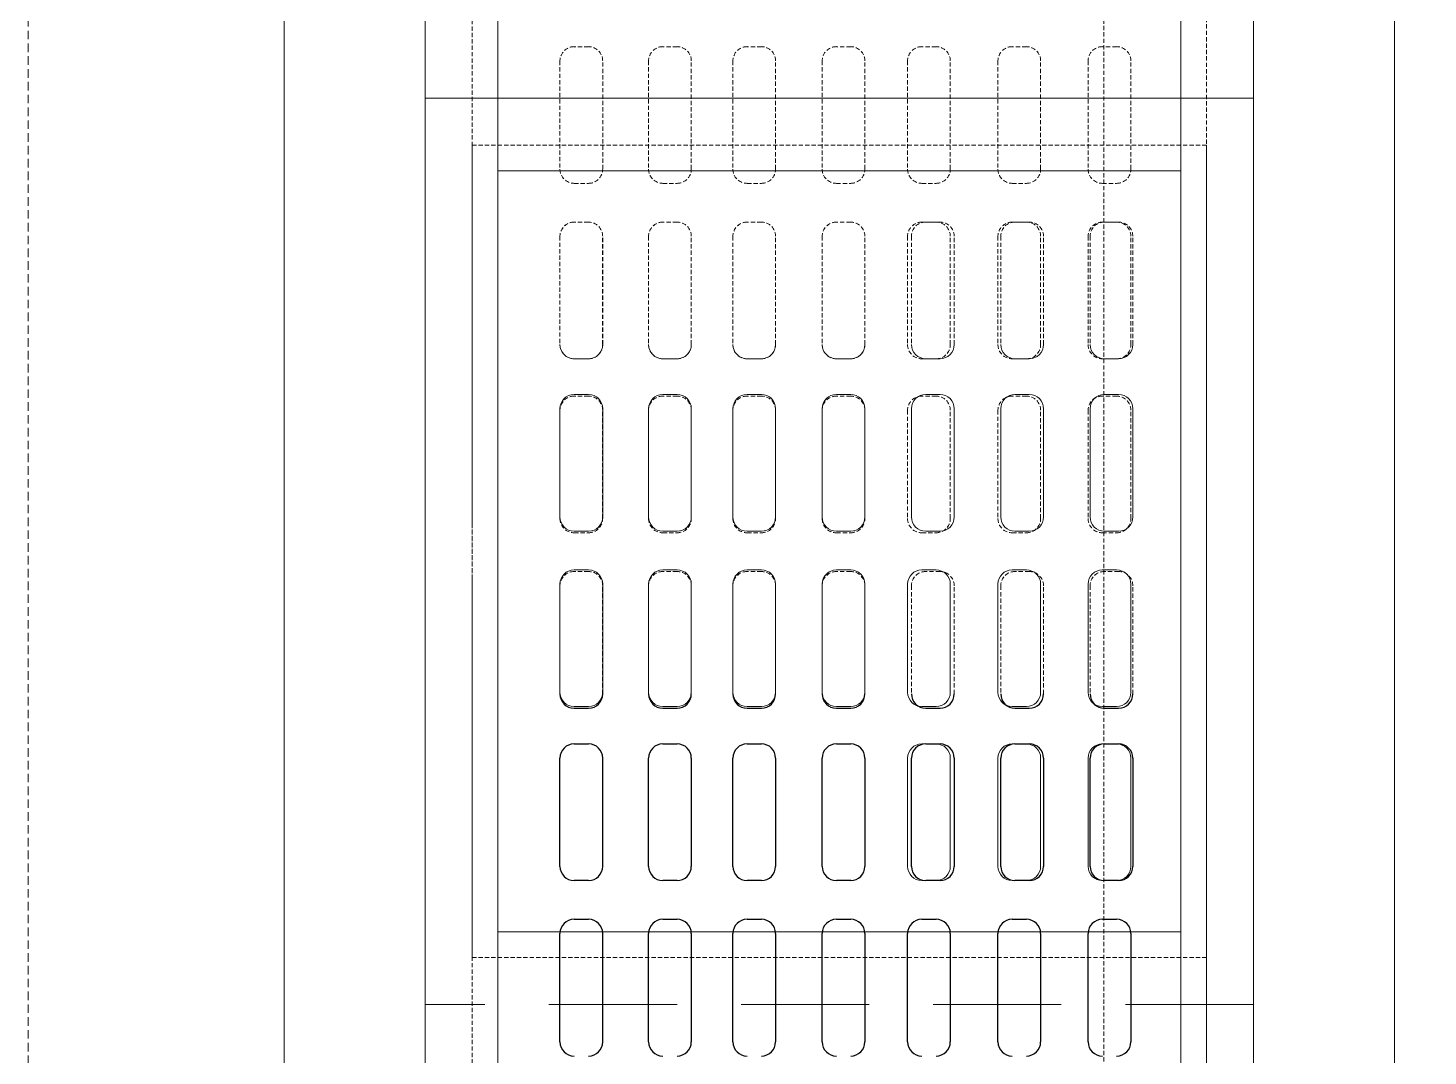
# Model space of a CAD drawing. Header units: inches. Extents: x 66261 to 131389, y 89316 to 134980.
# Drawn here: x 129597 to 130416, y 102855 to 103457 of the extents above; entities that cross this region are included whole.
import ezdxf

# ---------------------------------------------------------------- set-up
doc = ezdxf.new("R2010")
doc.units = ezdxf.units.IN
doc.header["$MEASUREMENT"] = 0
doc.linetypes.add('HIDDEN', pattern=[0.375, 0.25, -0.125])
doc.linetypes.add('HIDDENX2', pattern=[0.75, 0.5, -0.25])
doc.layers.add('DIM', color=251, linetype='Continuous', lineweight=0)
doc.layers.add('M-X-BKGD', color=8, linetype='Continuous')

# ---------------------------------------------------------------- blocks, each defined once
blk = doc.blocks.new('123')
at = {"layer": 'DIM', "linetype": 'HIDDEN', "ltscale": 300}
blk.add_line((-775896.54, -1074953.7), (-775896.54, -1074468.7), dxfattribs=at)
blk.add_line((-775896.54, -1074953.7), (-775896.54, -1074468.7), dxfattribs=at)
at = {"layer": 'DIM'}
for p, q in [((-775815.74, -1074547.67), (-775752.35, -1074547.67)), ((-775815.74, -1074547.67), (-775752.35, -1074547.67)), ((-775713.89, -1074547.67), (-775650.5, -1074547.67)), ((-775713.89, -1074547.67), (-775650.5, -1074547.67)), ((-775611.2, -1074547.67), (-775547.81, -1074547.67)), ((-775611.2, -1074547.67), (-775547.81, -1074547.67)), ((-775824.04, -1074564.36), (-775824.04, -1074555.97)), ((-775824.04, -1074564.36), (-775824.04, -1074555.97)), ((-775744.04, -1074555.97), (-775744.04, -1074564.36)), ((-775744.04, -1074555.97), (-775744.04, -1074564.36)), ((-775722.19, -1074564.36), (-775722.19, -1074555.97)), ((-775722.19, -1074564.36), (-775722.19, -1074555.97)), ((-775642.19, -1074555.97), (-775642.19, -1074564.36)), ((-775642.19, -1074555.97), (-775642.19, -1074564.36)), ((-775619.51, -1074564.36), (-775619.51, -1074555.97)), ((-775619.51, -1074564.36), (-775619.51, -1074555.97)), ((-775539.51, -1074555.97), (-775539.51, -1074564.36)), ((-775539.51, -1074555.97), (-775539.51, -1074564.36)), ((-775518.58, -1074555.97), (-775518.58, -1074564.36)), ((-775518.58, -1074555.97), (-775518.58, -1074564.36)), ((-775752.35, -1074572.67), (-775815.74, -1074572.67)), ((-775752.35, -1074572.67), (-775815.74, -1074572.67)), ((-775650.5, -1074572.67), (-775713.89, -1074572.67)), ((-775650.5, -1074572.67), (-775713.89, -1074572.67)), ((-775547.81, -1074572.67), (-775611.2, -1074572.67)), ((-775547.81, -1074572.67), (-775611.2, -1074572.67)), ((-775815.74, -1074599.56), (-775752.35, -1074599.56)), ((-775815.74, -1074599.56), (-775752.35, -1074599.56)), ((-775713.89, -1074599.56), (-775650.5, -1074599.56)), ((-775713.89, -1074599.56), (-775650.5, -1074599.56)), ((-775611.2, -1074599.56), (-775547.81, -1074599.56)), ((-775611.2, -1074599.56), (-775547.81, -1074599.56)), ((-775824.04, -1074616.25), (-775824.04, -1074607.86)), ((-775824.04, -1074616.25), (-775824.04, -1074607.86)), ((-775744.04, -1074607.86), (-775744.04, -1074616.25)), ((-775744.04, -1074607.86), (-775744.04, -1074616.25)), ((-775722.19, -1074616.25), (-775722.19, -1074607.86)), ((-775722.19, -1074616.25), (-775722.19, -1074607.86)), ((-775642.19, -1074607.86), (-775642.19, -1074616.25)), ((-775642.19, -1074607.86), (-775642.19, -1074616.25)), ((-775619.51, -1074616.25), (-775619.51, -1074607.86)), ((-775619.51, -1074616.25), (-775619.51, -1074607.86)), ((-775539.51, -1074607.86), (-775539.51, -1074616.25)), ((-775539.51, -1074607.86), (-775539.51, -1074616.25)), ((-775518.58, -1074607.86), (-775518.58, -1074616.25)), ((-775518.58, -1074607.86), (-775518.58, -1074616.25)), ((-775752.35, -1074624.56), (-775815.74, -1074624.56)), ((-775752.35, -1074624.56), (-775815.74, -1074624.56)), ((-775650.5, -1074624.56), (-775713.89, -1074624.56)), ((-775650.5, -1074624.56), (-775713.89, -1074624.56)), ((-775547.81, -1074624.56), (-775611.2, -1074624.56)), ((-775547.81, -1074624.56), (-775611.2, -1074624.56)), ((-775815.74, -1074648.91), (-775752.35, -1074648.91)), ((-775815.74, -1074648.91), (-775752.35, -1074648.91)), ((-775713.89, -1074648.91), (-775650.5, -1074648.91)), ((-775713.89, -1074648.91), (-775650.5, -1074648.91)), ((-775611.2, -1074648.91), (-775547.81, -1074648.91)), ((-775611.2, -1074648.91), (-775547.81, -1074648.91)), ((-775824.04, -1074665.61), (-775824.04, -1074657.22)), ((-775824.04, -1074665.61), (-775824.04, -1074657.22)), ((-775744.04, -1074657.22), (-775744.04, -1074665.61)), ((-775744.04, -1074657.22), (-775744.04, -1074665.61)), ((-775722.19, -1074665.61), (-775722.19, -1074657.22)), ((-775722.19, -1074665.61), (-775722.19, -1074657.22)), ((-775642.19, -1074657.22), (-775642.19, -1074665.61)), ((-775642.19, -1074657.22), (-775642.19, -1074665.61)), ((-775619.51, -1074665.61), (-775619.51, -1074657.22)), ((-775619.51, -1074665.61), (-775619.51, -1074657.22)), ((-775539.51, -1074657.22), (-775539.51, -1074665.61)), ((-775539.51, -1074657.22), (-775539.51, -1074665.61)), ((-775518.58, -1074657.22), (-775518.58, -1074665.61)), ((-775518.58, -1074657.22), (-775518.58, -1074665.61)), ((-775752.35, -1074673.91), (-775815.74, -1074673.91)), ((-775752.35, -1074673.91), (-775815.74, -1074673.91)), ((-775650.5, -1074673.91), (-775713.89, -1074673.91)), ((-775650.5, -1074673.91), (-775713.89, -1074673.91)), ((-775547.81, -1074673.91), (-775611.2, -1074673.91)), ((-775547.81, -1074673.91), (-775611.2, -1074673.91)), ((-775815.74, -1074701.2), (-775752.35, -1074701.2)), ((-775815.74, -1074701.2), (-775752.35, -1074701.2)), ((-775713.89, -1074701.2), (-775650.5, -1074701.2)), ((-775713.89, -1074701.2), (-775650.5, -1074701.2)), ((-775611.2, -1074701.2), (-775547.81, -1074701.2)), ((-775611.2, -1074701.2), (-775547.81, -1074701.2)), ((-775824.04, -1074717.89), (-775824.04, -1074709.5)), ((-775824.04, -1074717.89), (-775824.04, -1074709.5)), ((-775744.04, -1074709.5), (-775744.04, -1074717.89)), ((-775744.04, -1074709.5), (-775744.04, -1074717.89)), ((-775722.19, -1074717.89), (-775722.19, -1074709.5)), ((-775722.19, -1074717.89), (-775722.19, -1074709.5)), ((-775642.19, -1074709.5), (-775642.19, -1074717.89)), ((-775642.19, -1074709.5), (-775642.19, -1074717.89)), ((-775619.51, -1074717.89), (-775619.51, -1074709.5)), ((-775619.51, -1074717.89), (-775619.51, -1074709.5)), ((-775539.51, -1074709.5), (-775539.51, -1074717.89)), ((-775539.51, -1074709.5), (-775539.51, -1074717.89)), ((-775518.58, -1074709.5), (-775518.58, -1074717.89)), ((-775518.58, -1074709.5), (-775518.58, -1074717.89)), ((-775752.35, -1074726.2), (-775815.74, -1074726.2)), ((-775752.35, -1074726.2), (-775815.74, -1074726.2)), ((-775650.5, -1074726.2), (-775713.89, -1074726.2)), ((-775650.5, -1074726.2), (-775713.89, -1074726.2)), ((-775547.81, -1074726.2), (-775611.2, -1074726.2)), ((-775547.81, -1074726.2), (-775611.2, -1074726.2)), ((-775815.74, -1074751.2), (-775752.35, -1074751.2)), ((-775815.74, -1074751.2), (-775752.35, -1074751.2)), ((-775713.89, -1074751.2), (-775650.5, -1074751.2)), ((-775713.89, -1074751.2), (-775650.5, -1074751.2)), ((-775611.2, -1074753.48), (-775547.81, -1074753.48)), ((-775611.2, -1074753.48), (-775547.81, -1074753.48)), ((-775824.04, -1074767.89), (-775824.04, -1074759.5)), ((-775824.04, -1074767.89), (-775824.04, -1074759.5)), ((-775744.04, -1074759.5), (-775744.04, -1074767.89)), ((-775744.04, -1074759.5), (-775744.04, -1074767.89)), ((-775722.19, -1074767.89), (-775722.19, -1074759.5)), ((-775722.19, -1074767.89), (-775722.19, -1074759.5)), ((-775642.19, -1074759.5), (-775642.19, -1074767.89)), ((-775642.19, -1074759.5), (-775642.19, -1074767.89)), ((-775619.51, -1074770.18), (-775619.51, -1074761.79)), ((-775619.51, -1074770.18), (-775619.51, -1074761.79)), ((-775539.51, -1074761.79), (-775539.51, -1074770.18)), ((-775539.51, -1074761.79), (-775539.51, -1074770.18)), ((-775518.58, -1074761.79), (-775518.58, -1074770.18)), ((-775518.58, -1074761.79), (-775518.58, -1074770.18)), ((-775752.35, -1074776.2), (-775815.74, -1074776.2)), ((-775752.35, -1074776.2), (-775815.74, -1074776.2)), ((-775650.5, -1074776.2), (-775713.89, -1074776.2)), ((-775650.5, -1074776.2), (-775713.89, -1074776.2)), ((-775547.81, -1074778.48), (-775611.2, -1074778.48)), ((-775547.81, -1074778.48), (-775611.2, -1074778.48)), ((-775815.74, -1074804.1), (-775752.35, -1074804.1)), ((-775815.74, -1074804.1), (-775752.35, -1074804.1)), ((-775713.89, -1074804.1), (-775650.5, -1074804.1)), ((-775713.89, -1074804.1), (-775650.5, -1074804.1)), ((-775611.2, -1074805.77), (-775547.81, -1074805.77)), ((-775611.2, -1074805.77), (-775547.81, -1074805.77)), ((-775824.04, -1074820.79), (-775824.04, -1074812.4)), ((-775824.04, -1074820.79), (-775824.04, -1074812.4)), ((-775744.04, -1074812.4), (-775744.04, -1074820.79)), ((-775744.04, -1074812.4), (-775744.04, -1074820.79)), ((-775722.19, -1074820.79), (-775722.19, -1074812.4)), ((-775722.19, -1074820.79), (-775722.19, -1074812.4)), ((-775642.19, -1074812.4), (-775642.19, -1074820.79)), ((-775642.19, -1074812.4), (-775642.19, -1074820.79)), ((-775619.51, -1074822.46), (-775619.51, -1074814.07)), ((-775619.51, -1074822.46), (-775619.51, -1074814.07)), ((-775539.51, -1074814.07), (-775539.51, -1074822.46)), ((-775539.51, -1074814.07), (-775539.51, -1074822.46)), ((-775518.58, -1074814.07), (-775518.58, -1074822.46)), ((-775518.58, -1074814.07), (-775518.58, -1074822.46)), ((-775752.35, -1074829.1), (-775815.74, -1074829.1)), ((-775752.35, -1074829.1), (-775815.74, -1074829.1)), ((-775650.5, -1074829.1), (-775713.89, -1074829.1)), ((-775650.5, -1074829.1), (-775713.89, -1074829.1)), ((-775547.81, -1074830.77), (-775611.2, -1074830.77)), ((-775547.81, -1074830.77), (-775611.2, -1074830.77)), ((-775815.74, -1074856.91), (-775752.35, -1074856.91)), ((-775815.74, -1074856.91), (-775752.35, -1074856.91)), ((-775713.89, -1074856.91), (-775650.5, -1074856.91)), ((-775713.89, -1074856.91), (-775650.5, -1074856.91)), ((-775611.2, -1074858.05), (-775547.81, -1074858.05)), ((-775611.2, -1074858.05), (-775547.81, -1074858.05)), ((-775824.04, -1074873.6), (-775824.04, -1074865.22)), ((-775824.04, -1074873.6), (-775824.04, -1074865.22)), ((-775744.04, -1074865.22), (-775744.04, -1074873.6)), ((-775744.04, -1074865.22), (-775744.04, -1074873.6)), ((-775722.19, -1074873.6), (-775722.19, -1074865.22)), ((-775722.19, -1074873.6), (-775722.19, -1074865.22)), ((-775642.19, -1074865.22), (-775642.19, -1074873.6)), ((-775642.19, -1074865.22), (-775642.19, -1074873.6)), ((-775619.51, -1074874.75), (-775619.51, -1074866.36)), ((-775619.51, -1074874.75), (-775619.51, -1074866.36)), ((-775539.51, -1074866.36), (-775539.51, -1074874.75)), ((-775539.51, -1074866.36), (-775539.51, -1074874.75)), ((-775518.58, -1074866.36), (-775518.58, -1074874.75)), ((-775518.58, -1074866.36), (-775518.58, -1074874.75)), ((-775752.35, -1074881.91), (-775815.74, -1074881.91)), ((-775752.35, -1074881.91), (-775815.74, -1074881.91)), ((-775650.5, -1074881.91), (-775713.89, -1074881.91)), ((-775650.5, -1074881.91), (-775713.89, -1074881.91)), ((-775547.81, -1074883.05), (-775611.2, -1074883.05)), ((-775547.81, -1074883.05), (-775611.2, -1074883.05))]:
    blk.add_line(p, q, dxfattribs=at)
at = {"layer": 'DIM', "linetype": 'HIDDEN', "lineweight": 0, "ltscale": 10}
for p, q in [((-775446.89, -1074547.67), (-775510.28, -1074547.67)), ((-775446.89, -1074547.67), (-775510.28, -1074547.67)), ((-775344.2, -1074547.67), (-775407.59, -1074547.67)), ((-775344.2, -1074547.67), (-775407.59, -1074547.67)), ((-775438.58, -1074564.36), (-775438.58, -1074555.97)), ((-775438.58, -1074564.36), (-775438.58, -1074555.97)), ((-775415.9, -1074555.97), (-775415.9, -1074564.36)), ((-775415.9, -1074555.97), (-775415.9, -1074564.36)), ((-775335.9, -1074564.36), (-775335.9, -1074555.97)), ((-775335.9, -1074564.36), (-775335.9, -1074555.97)), ((-775510.28, -1074572.67), (-775446.89, -1074572.67)), ((-775510.28, -1074572.67), (-775446.89, -1074572.67)), ((-775407.59, -1074572.67), (-775344.2, -1074572.67)), ((-775407.59, -1074572.67), (-775344.2, -1074572.67)), ((-775446.89, -1074599.56), (-775510.28, -1074599.56)), ((-775446.89, -1074599.56), (-775510.28, -1074599.56)), ((-775344.2, -1074599.56), (-775407.59, -1074599.56)), ((-775344.2, -1074599.56), (-775407.59, -1074599.56)), ((-775438.58, -1074616.25), (-775438.58, -1074607.86)), ((-775438.58, -1074616.25), (-775438.58, -1074607.86)), ((-775415.9, -1074607.86), (-775415.9, -1074616.25)), ((-775415.9, -1074607.86), (-775415.9, -1074616.25)), ((-775335.9, -1074616.25), (-775335.9, -1074607.86)), ((-775335.9, -1074616.25), (-775335.9, -1074607.86)), ((-775510.28, -1074624.56), (-775446.89, -1074624.56)), ((-775510.28, -1074624.56), (-775446.89, -1074624.56)), ((-775407.59, -1074624.56), (-775344.2, -1074624.56)), ((-775407.59, -1074624.56), (-775344.2, -1074624.56)), ((-775446.89, -1074648.91), (-775510.28, -1074648.91)), ((-775446.89, -1074648.91), (-775510.28, -1074648.91)), ((-775344.2, -1074648.91), (-775407.59, -1074648.91)), ((-775344.2, -1074648.91), (-775407.59, -1074648.91)), ((-775438.58, -1074665.61), (-775438.58, -1074657.22)), ((-775438.58, -1074665.61), (-775438.58, -1074657.22)), ((-775415.9, -1074657.22), (-775415.9, -1074665.61)), ((-775415.9, -1074657.22), (-775415.9, -1074665.61)), ((-775335.9, -1074665.61), (-775335.9, -1074657.22)), ((-775335.9, -1074665.61), (-775335.9, -1074657.22)), ((-775510.28, -1074673.91), (-775446.89, -1074673.91)), ((-775510.28, -1074673.91), (-775446.89, -1074673.91)), ((-775407.59, -1074673.91), (-775344.2, -1074673.91)), ((-775407.59, -1074673.91), (-775344.2, -1074673.91)), ((-775446.89, -1074701.2), (-775510.28, -1074701.2)), ((-775446.89, -1074701.2), (-775510.28, -1074701.2)), ((-775344.2, -1074701.2), (-775407.59, -1074701.2)), ((-775344.2, -1074701.2), (-775407.59, -1074701.2)), ((-775438.58, -1074717.89), (-775438.58, -1074709.5)), ((-775438.58, -1074717.89), (-775438.58, -1074709.5)), ((-775415.9, -1074709.5), (-775415.9, -1074717.89)), ((-775415.9, -1074709.5), (-775415.9, -1074717.89)), ((-775335.9, -1074717.89), (-775335.9, -1074709.5)), ((-775335.9, -1074717.89), (-775335.9, -1074709.5)), ((-775510.28, -1074726.2), (-775446.89, -1074726.2)), ((-775510.28, -1074726.2), (-775446.89, -1074726.2)), ((-775407.59, -1074726.2), (-775344.2, -1074726.2)), ((-775407.59, -1074726.2), (-775344.2, -1074726.2)), ((-775446.89, -1074753.48), (-775510.28, -1074753.48)), ((-775446.89, -1074753.48), (-775510.28, -1074753.48)), ((-775344.2, -1074751.2), (-775407.59, -1074751.2)), ((-775344.2, -1074751.2), (-775407.59, -1074751.2)), ((-775438.58, -1074770.18), (-775438.58, -1074761.79)), ((-775438.58, -1074770.18), (-775438.58, -1074761.79)), ((-775415.9, -1074759.5), (-775415.9, -1074767.89)), ((-775415.9, -1074759.5), (-775415.9, -1074767.89)), ((-775335.9, -1074767.89), (-775335.9, -1074759.5)), ((-775335.9, -1074767.89), (-775335.9, -1074759.5)), ((-775510.28, -1074778.48), (-775446.89, -1074778.48)), ((-775510.28, -1074778.48), (-775446.89, -1074778.48)), ((-775407.59, -1074776.2), (-775344.2, -1074776.2)), ((-775407.59, -1074776.2), (-775344.2, -1074776.2)), ((-775446.89, -1074805.77), (-775510.28, -1074805.77)), ((-775446.89, -1074805.77), (-775510.28, -1074805.77)), ((-775344.2, -1074804.1), (-775407.59, -1074804.1)), ((-775344.2, -1074804.1), (-775407.59, -1074804.1)), ((-775438.58, -1074822.46), (-775438.58, -1074814.07)), ((-775438.58, -1074822.46), (-775438.58, -1074814.07)), ((-775415.9, -1074812.4), (-775415.9, -1074820.79)), ((-775415.9, -1074812.4), (-775415.9, -1074820.79)), ((-775335.9, -1074820.79), (-775335.9, -1074812.4)), ((-775335.9, -1074820.79), (-775335.9, -1074812.4)), ((-775510.28, -1074830.77), (-775446.89, -1074830.77)), ((-775510.28, -1074830.77), (-775446.89, -1074830.77)), ((-775407.59, -1074829.1), (-775344.2, -1074829.1)), ((-775407.59, -1074829.1), (-775344.2, -1074829.1)), ((-775446.89, -1074858.05), (-775510.28, -1074858.05)), ((-775446.89, -1074858.05), (-775510.28, -1074858.05)), ((-775344.2, -1074856.91), (-775407.59, -1074856.91)), ((-775344.2, -1074856.91), (-775407.59, -1074856.91)), ((-775438.58, -1074874.75), (-775438.58, -1074866.36)), ((-775438.58, -1074874.75), (-775438.58, -1074866.36)), ((-775415.9, -1074865.22), (-775415.9, -1074873.6)), ((-775415.9, -1074865.22), (-775415.9, -1074873.6)), ((-775335.9, -1074873.6), (-775335.9, -1074865.22)), ((-775335.9, -1074873.6), (-775335.9, -1074865.22)), ((-775510.28, -1074883.05), (-775446.89, -1074883.05)), ((-775510.28, -1074883.05), (-775446.89, -1074883.05)), ((-775407.59, -1074881.91), (-775344.2, -1074881.91)), ((-775407.59, -1074881.91), (-775344.2, -1074881.91))]:
    blk.add_line(p, q, dxfattribs=at)
at = {"layer": 'DIM', "linetype": 'HIDDENX2', "lineweight": 0, "ltscale": 10}
blk.add_lwpolyline([(-774929.04, -1074236.2), (-776129.04, -1074236.2), (-776129.04, -1075186.2), (-774929.04, -1075186.2)], close=True, dxfattribs=at)
blk.add_lwpolyline([(-774929.04, -1074236.2), (-776129.04, -1074236.2), (-776129.04, -1075186.2), (-774929.04, -1075186.2)], close=True, dxfattribs=at)
at = {"layer": 'DIM', "linetype": 'HIDDEN', "lineweight": 0, "ltscale": 10}
blk.add_lwpolyline([(-775079.04, -1074386.2), (-775979.04, -1074386.2), (-775979.04, -1075036.2), (-775079.04, -1075036.2)], close=True, dxfattribs=at)
blk.add_lwpolyline([(-775079.04, -1074386.2), (-775979.04, -1074386.2), (-775979.04, -1075036.2), (-775079.04, -1075036.2)], close=True, dxfattribs=at)
at = {"layer": 'DIM', "lineweight": 0}
for points in [[(-775079.04, -1074386.2), (-775979.04, -1074386.2), (-775979.04, -1075036.2), (-775079.04, -1075036.2)], [(-775079.04, -1074386.2), (-775979.04, -1074386.2), (-775979.04, -1075036.2), (-775079.04, -1075036.2)], [(-775204.04, -1074511.2), (-775854.04, -1074511.2), (-775854.04, -1074911.2), (-775204.04, -1074911.2)], [(-775204.04, -1074511.2), (-775854.04, -1074511.2), (-775854.04, -1074911.2), (-775204.04, -1074911.2)]]:
    blk.add_lwpolyline(points, close=True, dxfattribs=at)
blk.add_lwpolyline([(-775896.54, -1074953.7), (-775161.54, -1074953.7), (-775161.54, -1074468.7), (-775896.54, -1074468.7)], dxfattribs=at)
blk.add_lwpolyline([(-775896.54, -1074953.7), (-775161.54, -1074953.7), (-775161.54, -1074468.7), (-775896.54, -1074468.7)], dxfattribs=at)
at = {"layer": 'DIM', "linetype": 'HIDDEN', "lineweight": 0, "ltscale": 10}
for points in [[(-775869.04, -1074926.2), (-775189.04, -1074926.2), (-775189.04, -1074496.2), (-775616.37, -1074496.2)], [(-775638.97, -1074926.2), (-775869.04, -1074926.2), (-775869.04, -1074496.2), (-775441.72, -1074496.2)], [(-775869.04, -1074926.2), (-775189.04, -1074926.2), (-775189.04, -1074496.2), (-775616.37, -1074496.2)], [(-775638.97, -1074926.2), (-775869.04, -1074926.2), (-775869.04, -1074496.2), (-775441.72, -1074496.2)]]:
    blk.add_lwpolyline(points, dxfattribs=at)
at = {"layer": 'DIM'}
for centre, start, end in [((-775815.74, -1074555.97), 90, 180), ((-775815.74, -1074555.97), 90, 180), ((-775752.35, -1074555.97), 0, 90), ((-775752.35, -1074555.97), 0, 90), ((-775713.89, -1074555.97), 90, 180), ((-775713.89, -1074555.97), 90, 180), ((-775650.5, -1074555.97), 0, 90), ((-775650.5, -1074555.97), 0, 90), ((-775611.2, -1074555.97), 90, 180), ((-775611.2, -1074555.97), 90, 180), ((-775547.81, -1074555.97), 0, 90), ((-775547.81, -1074555.97), 0, 90), ((-775510.28, -1074555.97), 90, 180), ((-775510.28, -1074555.97), 90, 180), ((-775815.74, -1074564.36), 180, 270), ((-775815.74, -1074564.36), 180, 270), ((-775752.35, -1074564.36), 270, 0), ((-775752.35, -1074564.36), 270, 0), ((-775713.89, -1074564.36), 180, 270), ((-775713.89, -1074564.36), 180, 270), ((-775650.5, -1074564.36), 270, 0), ((-775650.5, -1074564.36), 270, 0), ((-775611.2, -1074564.36), 180, 270), ((-775611.2, -1074564.36), 180, 270), ((-775547.81, -1074564.36), 270, 0), ((-775547.81, -1074564.36), 270, 0), ((-775510.28, -1074564.36), 180, 270), ((-775510.28, -1074564.36), 180, 270), ((-775815.74, -1074607.86), 90, 180), ((-775815.74, -1074607.86), 90, 180), ((-775752.35, -1074607.86), 0, 90), ((-775752.35, -1074607.86), 0, 90), ((-775713.89, -1074607.86), 90, 180), ((-775713.89, -1074607.86), 90, 180), ((-775650.5, -1074607.86), 0, 90), ((-775650.5, -1074607.86), 0, 90), ((-775611.2, -1074607.86), 90, 180), ((-775611.2, -1074607.86), 90, 180), ((-775547.81, -1074607.86), 0, 90), ((-775547.81, -1074607.86), 0, 90), ((-775510.28, -1074607.86), 90, 180), ((-775510.28, -1074607.86), 90, 180), ((-775815.74, -1074616.25), 180, 270), ((-775815.74, -1074616.25), 180, 270), ((-775752.35, -1074616.25), 270, 0), ((-775752.35, -1074616.25), 270, 0), ((-775713.89, -1074616.25), 180, 270), ((-775713.89, -1074616.25), 180, 270), ((-775650.5, -1074616.25), 270, 0), ((-775650.5, -1074616.25), 270, 0), ((-775611.2, -1074616.25), 180, 270), ((-775611.2, -1074616.25), 180, 270), ((-775547.81, -1074616.25), 270, 0), ((-775547.81, -1074616.25), 270, 0), ((-775510.28, -1074616.25), 180, 270), ((-775510.28, -1074616.25), 180, 270), ((-775815.74, -1074657.22), 90, 180), ((-775815.74, -1074657.22), 90, 180), ((-775752.35, -1074657.22), 0, 90), ((-775752.35, -1074657.22), 0, 90), ((-775713.89, -1074657.22), 90, 180), ((-775713.89, -1074657.22), 90, 180), ((-775650.5, -1074657.22), 0, 90), ((-775650.5, -1074657.22), 0, 90), ((-775611.2, -1074657.22), 90, 180), ((-775611.2, -1074657.22), 90, 180), ((-775547.81, -1074657.22), 0, 90), ((-775547.81, -1074657.22), 0, 90), ((-775510.28, -1074657.22), 90, 180), ((-775510.28, -1074657.22), 90, 180), ((-775815.74, -1074665.61), 180, 270), ((-775815.74, -1074665.61), 180, 270), ((-775752.35, -1074665.61), 270, 0), ((-775752.35, -1074665.61), 270, 0), ((-775713.89, -1074665.61), 180, 270), ((-775713.89, -1074665.61), 180, 270), ((-775650.5, -1074665.61), 270, 0), ((-775650.5, -1074665.61), 270, 0), ((-775611.2, -1074665.61), 180, 270), ((-775611.2, -1074665.61), 180, 270), ((-775547.81, -1074665.61), 270, 0), ((-775547.81, -1074665.61), 270, 0), ((-775510.28, -1074665.61), 180, 270), ((-775510.28, -1074665.61), 180, 270), ((-775815.74, -1074709.5), 90, 180), ((-775815.74, -1074709.5), 90, 180), ((-775752.35, -1074709.5), 0, 90), ((-775752.35, -1074709.5), 0, 90), ((-775713.89, -1074709.5), 90, 180), ((-775713.89, -1074709.5), 90, 180), ((-775650.5, -1074709.5), 0, 90), ((-775650.5, -1074709.5), 0, 90), ((-775611.2, -1074709.5), 90, 180), ((-775611.2, -1074709.5), 90, 180), ((-775547.81, -1074709.5), 0, 90), ((-775547.81, -1074709.5), 0, 90), ((-775510.28, -1074709.5), 90, 180), ((-775510.28, -1074709.5), 90, 180), ((-775815.74, -1074717.89), 180, 270), ((-775815.74, -1074717.89), 180, 270), ((-775752.35, -1074717.89), 270, 0), ((-775752.35, -1074717.89), 270, 0), ((-775713.89, -1074717.89), 180, 270), ((-775713.89, -1074717.89), 180, 270), ((-775650.5, -1074717.89), 270, 0), ((-775650.5, -1074717.89), 270, 0), ((-775611.2, -1074717.89), 180, 270), ((-775611.2, -1074717.89), 180, 270), ((-775547.81, -1074717.89), 270, 0), ((-775547.81, -1074717.89), 270, 0), ((-775510.28, -1074717.89), 180, 270), ((-775510.28, -1074717.89), 180, 270), ((-775815.74, -1074759.5), 90, 180), ((-775815.74, -1074759.5), 90, 180), ((-775752.35, -1074759.5), 0, 90), ((-775752.35, -1074759.5), 0, 90), ((-775713.89, -1074759.5), 90, 180), ((-775713.89, -1074759.5), 90, 180), ((-775650.5, -1074759.5), 0, 90), ((-775650.5, -1074759.5), 0, 90), ((-775611.2, -1074761.79), 90, 180), ((-775611.2, -1074761.79), 90, 180), ((-775547.81, -1074761.79), 0, 90), ((-775547.81, -1074761.79), 0, 90), ((-775510.28, -1074761.79), 90, 180), ((-775510.28, -1074761.79), 90, 180), ((-775815.74, -1074767.89), 180, 270), ((-775815.74, -1074767.89), 180, 270), ((-775752.35, -1074767.89), 270, 0), ((-775752.35, -1074767.89), 270, 0), ((-775713.89, -1074767.89), 180, 270), ((-775713.89, -1074767.89), 180, 270), ((-775650.5, -1074767.89), 270, 0), ((-775650.5, -1074767.89), 270, 0), ((-775611.2, -1074770.18), 180, 270), ((-775611.2, -1074770.18), 180, 270), ((-775547.81, -1074770.18), 270, 0), ((-775547.81, -1074770.18), 270, 0), ((-775510.28, -1074770.18), 180, 270), ((-775510.28, -1074770.18), 180, 270), ((-775815.74, -1074812.4), 90, 180), ((-775815.74, -1074812.4), 90, 180), ((-775752.35, -1074812.4), 0, 90), ((-775752.35, -1074812.4), 0, 90), ((-775713.89, -1074812.4), 90, 180), ((-775713.89, -1074812.4), 90, 180), ((-775650.5, -1074812.4), 0, 90), ((-775650.5, -1074812.4), 0, 90), ((-775611.2, -1074814.07), 90, 180), ((-775611.2, -1074814.07), 90, 180), ((-775547.81, -1074814.07), 0, 90), ((-775547.81, -1074814.07), 0, 90), ((-775510.28, -1074814.07), 90, 180), ((-775510.28, -1074814.07), 90, 180), ((-775815.74, -1074820.79), 180, 270), ((-775815.74, -1074820.79), 180, 270), ((-775752.35, -1074820.79), 270, 0), ((-775752.35, -1074820.79), 270, 0), ((-775713.89, -1074820.79), 180, 270), ((-775713.89, -1074820.79), 180, 270), ((-775650.5, -1074820.79), 270, 0), ((-775650.5, -1074820.79), 270, 0), ((-775611.2, -1074822.46), 180, 270), ((-775611.2, -1074822.46), 180, 270), ((-775547.81, -1074822.46), 270, 0), ((-775547.81, -1074822.46), 270, 0), ((-775510.28, -1074822.46), 180, 270), ((-775510.28, -1074822.46), 180, 270), ((-775815.74, -1074865.22), 90, 180), ((-775815.74, -1074865.22), 90, 180), ((-775752.35, -1074865.22), 0, 90), ((-775752.35, -1074865.22), 0, 90), ((-775713.89, -1074865.22), 90, 180), ((-775713.89, -1074865.22), 90, 180), ((-775650.5, -1074865.22), 0, 90), ((-775650.5, -1074865.22), 0, 90), ((-775611.2, -1074866.36), 90, 180), ((-775611.2, -1074866.36), 90, 180), ((-775547.81, -1074866.36), 0, 90), ((-775547.81, -1074866.36), 0, 90), ((-775510.28, -1074866.36), 90, 180), ((-775510.28, -1074866.36), 90, 180), ((-775815.74, -1074873.6), 180, 270), ((-775815.74, -1074873.6), 180, 270), ((-775752.35, -1074873.6), 270, 0), ((-775752.35, -1074873.6), 270, 0), ((-775713.89, -1074873.6), 180, 270), ((-775713.89, -1074873.6), 180, 270), ((-775650.5, -1074873.6), 270, 0), ((-775650.5, -1074873.6), 270, 0), ((-775611.2, -1074874.75), 180, 270), ((-775611.2, -1074874.75), 180, 270), ((-775547.81, -1074874.75), 270, 0), ((-775547.81, -1074874.75), 270, 0), ((-775510.28, -1074874.75), 180, 270), ((-775510.28, -1074874.75), 180, 270)]:
    blk.add_arc(centre, 8.31, start, end, dxfattribs=at)
at = {"layer": 'DIM', "linetype": 'HIDDEN', "lineweight": 0, "ltscale": 10}
for centre, start, end in [((-775446.89, -1074555.97), 0, 90), ((-775446.89, -1074555.97), 0, 90), ((-775407.59, -1074555.97), 90, 180), ((-775407.59, -1074555.97), 90, 180), ((-775344.2, -1074555.97), 0, 90), ((-775344.2, -1074555.97), 0, 90), ((-775446.89, -1074564.36), 270, 0), ((-775446.89, -1074564.36), 270, 0), ((-775407.59, -1074564.36), 180, 270), ((-775407.59, -1074564.36), 180, 270), ((-775344.2, -1074564.36), 270, 0), ((-775344.2, -1074564.36), 270, 0), ((-775446.89, -1074607.86), 0, 90), ((-775446.89, -1074607.86), 0, 90), ((-775407.59, -1074607.86), 90, 180), ((-775407.59, -1074607.86), 90, 180), ((-775344.2, -1074607.86), 0, 90), ((-775344.2, -1074607.86), 0, 90), ((-775446.89, -1074616.25), 270, 0), ((-775446.89, -1074616.25), 270, 0), ((-775407.59, -1074616.25), 180, 270), ((-775407.59, -1074616.25), 180, 270), ((-775344.2, -1074616.25), 270, 0), ((-775344.2, -1074616.25), 270, 0), ((-775446.89, -1074657.22), 0, 90), ((-775446.89, -1074657.22), 0, 90), ((-775407.59, -1074657.22), 90, 180), ((-775407.59, -1074657.22), 90, 180), ((-775344.2, -1074657.22), 0, 90), ((-775344.2, -1074657.22), 0, 90), ((-775446.89, -1074665.61), 270, 0), ((-775446.89, -1074665.61), 270, 0), ((-775407.59, -1074665.61), 180, 270), ((-775407.59, -1074665.61), 180, 270), ((-775344.2, -1074665.61), 270, 0), ((-775344.2, -1074665.61), 270, 0), ((-775446.89, -1074709.5), 0, 90), ((-775446.89, -1074709.5), 0, 90), ((-775407.59, -1074709.5), 90, 180), ((-775407.59, -1074709.5), 90, 180), ((-775344.2, -1074709.5), 0, 90), ((-775344.2, -1074709.5), 0, 90), ((-775446.89, -1074717.89), 270, 0), ((-775446.89, -1074717.89), 270, 0), ((-775407.59, -1074717.89), 180, 270), ((-775407.59, -1074717.89), 180, 270), ((-775344.2, -1074717.89), 270, 0), ((-775344.2, -1074717.89), 270, 0), ((-775446.89, -1074761.79), 0, 90), ((-775446.89, -1074761.79), 0, 90), ((-775407.59, -1074759.5), 90, 180), ((-775407.59, -1074759.5), 90, 180), ((-775344.2, -1074759.5), 0, 90), ((-775344.2, -1074759.5), 0, 90), ((-775446.89, -1074770.18), 270, 0), ((-775446.89, -1074770.18), 270, 0), ((-775407.59, -1074767.89), 180, 270), ((-775407.59, -1074767.89), 180, 270), ((-775344.2, -1074767.89), 270, 0), ((-775344.2, -1074767.89), 270, 0), ((-775446.89, -1074814.07), 0, 90), ((-775446.89, -1074814.07), 0, 90), ((-775407.59, -1074812.4), 90, 180), ((-775407.59, -1074812.4), 90, 180), ((-775344.2, -1074812.4), 0, 90), ((-775344.2, -1074812.4), 0, 90), ((-775446.89, -1074822.46), 270, 0), ((-775446.89, -1074822.46), 270, 0), ((-775407.59, -1074820.79), 180, 270), ((-775407.59, -1074820.79), 180, 270), ((-775344.2, -1074820.79), 270, 0), ((-775344.2, -1074820.79), 270, 0), ((-775446.89, -1074866.36), 0, 90), ((-775446.89, -1074866.36), 0, 90), ((-775407.59, -1074865.22), 90, 180), ((-775407.59, -1074865.22), 90, 180), ((-775344.2, -1074865.22), 0, 90), ((-775344.2, -1074865.22), 0, 90), ((-775446.89, -1074874.75), 270, 0), ((-775446.89, -1074874.75), 270, 0), ((-775407.59, -1074873.6), 180, 270), ((-775407.59, -1074873.6), 180, 270), ((-775344.2, -1074873.6), 270, 0), ((-775344.2, -1074873.6), 270, 0)]:
    blk.add_arc(centre, 8.31, start, end, dxfattribs=at)

msp = doc.modelspace()

# ---------------------------------------------------------------- linework, layer by layer
at = {"layer": 'M-X-BKGD', "color": 8, "linetype": 'HIDDEN', "lineweight": 0, "ltscale": 10}
for p, q in [((130226.76, 91961.76), (130226.76, 133649.9)), ((129924.96, 103343.14), (129916.57, 103343.14)), ((129924.96, 103343.14), (129916.57, 103343.14)), ((129976.85, 103343.14), (129968.46, 103343.14)), ((129976.85, 103343.14), (129968.46, 103343.14)), ((130026.21, 103343.14), (130017.82, 103343.14)), ((130026.21, 103343.14), (130017.82, 103343.14)), ((130078.49, 103343.14), (130070.1, 103343.14)), ((130078.49, 103343.14), (130070.1, 103343.14)), ((130128.49, 103343.14), (130120.1, 103343.14)), ((130128.49, 103343.14), (130120.1, 103343.14)), ((130181.39, 103343.14), (130173, 103343.14)), ((130181.39, 103343.14), (130173, 103343.14)), ((130234.2, 103343.14), (130225.82, 103343.14)), ((130234.2, 103343.14), (130225.82, 103343.14)), ((129908.26, 103334.83), (129908.26, 103271.44)), ((129908.26, 103334.83), (129908.26, 103271.44)), ((129933.26, 103271.44), (129933.26, 103334.83)), ((129933.26, 103271.44), (129933.26, 103334.83)), ((129960.15, 103334.83), (129960.15, 103271.44)), ((129960.15, 103334.83), (129960.15, 103271.44)), ((129985.15, 103271.44), (129985.15, 103334.83)), ((129985.15, 103271.44), (129985.15, 103334.83)), ((130009.51, 103334.83), (130009.51, 103271.44)), ((130009.51, 103334.83), (130009.51, 103271.44)), ((130034.51, 103271.44), (130034.51, 103334.83)), ((130034.51, 103271.44), (130034.51, 103334.83)), ((130061.8, 103334.83), (130061.8, 103271.44)), ((130061.8, 103334.83), (130061.8, 103271.44)), ((130086.8, 103271.44), (130086.8, 103334.83)), ((130086.8, 103271.44), (130086.8, 103334.83)), ((130111.8, 103334.83), (130111.8, 103271.44)), ((130111.8, 103334.83), (130111.8, 103271.44)), ((130136.8, 103271.44), (130136.8, 103334.83)), ((130136.8, 103271.44), (130136.8, 103334.83)), ((130164.7, 103334.83), (130164.7, 103271.44)), ((130164.7, 103334.83), (130164.7, 103271.44)), ((130189.7, 103271.44), (130189.7, 103334.83)), ((130189.7, 103271.44), (130189.7, 103334.83)), ((130217.51, 103334.83), (130217.51, 103271.44)), ((130217.51, 103334.83), (130217.51, 103271.44)), ((130242.51, 103271.44), (130242.51, 103334.83)), ((130242.51, 103271.44), (130242.51, 103334.83)), ((129916.57, 103263.14), (129924.96, 103263.14)), ((129916.57, 103263.14), (129924.96, 103263.14)), ((129968.46, 103263.14), (129976.85, 103263.14)), ((129968.46, 103263.14), (129976.85, 103263.14)), ((130017.82, 103263.14), (130026.21, 103263.14)), ((130017.82, 103263.14), (130026.21, 103263.14)), ((130070.1, 103263.14), (130078.49, 103263.14)), ((130070.1, 103263.14), (130078.49, 103263.14)), ((130120.1, 103263.14), (130128.49, 103263.14)), ((130120.1, 103263.14), (130128.49, 103263.14)), ((130173, 103263.14), (130181.39, 103263.14)), ((130173, 103263.14), (130181.39, 103263.14)), ((130225.82, 103263.14), (130234.2, 103263.14)), ((130225.82, 103263.14), (130234.2, 103263.14)), ((129924.96, 103241.28), (129916.57, 103241.28)), ((129924.96, 103241.28), (129916.57, 103241.28)), ((129976.85, 103241.28), (129968.46, 103241.28)), ((129976.85, 103241.28), (129968.46, 103241.28)), ((130026.21, 103241.28), (130017.82, 103241.28)), ((130026.21, 103241.28), (130017.82, 103241.28)), ((130078.49, 103241.28), (130070.1, 103241.28)), ((130078.49, 103241.28), (130070.1, 103241.28)), ((130128.49, 103241.28), (130120.1, 103241.28)), ((130128.49, 103241.28), (130120.1, 103241.28)), ((130181.39, 103241.28), (130173, 103241.28)), ((130181.39, 103241.28), (130173, 103241.28)), ((130234.2, 103241.28), (130225.82, 103241.28)), ((130234.2, 103241.28), (130225.82, 103241.28)), ((129908.26, 103232.98), (129908.26, 103169.59)), ((129908.26, 103232.98), (129908.26, 103169.59)), ((129933.26, 103169.59), (129933.26, 103232.98)), ((129933.26, 103169.59), (129933.26, 103232.98)), ((129960.15, 103232.98), (129960.15, 103169.59)), ((129960.15, 103232.98), (129960.15, 103169.59)), ((129985.15, 103169.59), (129985.15, 103232.98)), ((129985.15, 103169.59), (129985.15, 103232.98)), ((130009.51, 103232.98), (130009.51, 103169.59)), ((130009.51, 103232.98), (130009.51, 103169.59)), ((130034.51, 103169.59), (130034.51, 103232.98)), ((130034.51, 103169.59), (130034.51, 103232.98)), ((130061.8, 103232.98), (130061.8, 103169.59)), ((130061.8, 103232.98), (130061.8, 103169.59)), ((130086.8, 103169.59), (130086.8, 103232.98)), ((130086.8, 103169.59), (130086.8, 103232.98)), ((130111.8, 103232.98), (130111.8, 103169.59)), ((130111.8, 103232.98), (130111.8, 103169.59)), ((130136.8, 103169.59), (130136.8, 103232.98)), ((130136.8, 103169.59), (130136.8, 103232.98)), ((130164.7, 103232.98), (130164.7, 103169.59)), ((130164.7, 103232.98), (130164.7, 103169.59)), ((130189.7, 103169.59), (130189.7, 103232.98)), ((130189.7, 103169.59), (130189.7, 103232.98)), ((130217.51, 103232.98), (130217.51, 103169.59)), ((130217.51, 103232.98), (130217.51, 103169.59)), ((130242.51, 103169.59), (130242.51, 103232.98)), ((130242.51, 103169.59), (130242.51, 103232.98)), ((129916.57, 103161.28), (129924.96, 103161.28)), ((129916.57, 103161.28), (129924.96, 103161.28)), ((129968.46, 103161.28), (129976.85, 103161.28)), ((129968.46, 103161.28), (129976.85, 103161.28)), ((130017.82, 103161.28), (130026.21, 103161.28)), ((130017.82, 103161.28), (130026.21, 103161.28)), ((130070.1, 103161.28), (130078.49, 103161.28)), ((130070.1, 103161.28), (130078.49, 103161.28)), ((130120.1, 103161.28), (130128.49, 103161.28)), ((130120.1, 103161.28), (130128.49, 103161.28)), ((130173, 103161.28), (130181.39, 103161.28)), ((130173, 103161.28), (130181.39, 103161.28)), ((130225.82, 103161.28), (130234.2, 103161.28)), ((130225.82, 103161.28), (130234.2, 103161.28)), ((129924.96, 103138.6), (129916.57, 103138.6)), ((129924.96, 103138.6), (129916.57, 103138.6)), ((129976.85, 103138.6), (129968.46, 103138.6)), ((129976.85, 103138.6), (129968.46, 103138.6)), ((130026.21, 103138.6), (130017.82, 103138.6)), ((130026.21, 103138.6), (130017.82, 103138.6)), ((130078.49, 103138.6), (130070.1, 103138.6)), ((130078.49, 103138.6), (130070.1, 103138.6)), ((130130.78, 103138.6), (130122.39, 103138.6)), ((130130.78, 103138.6), (130122.39, 103138.6)), ((130183.06, 103138.6), (130174.67, 103138.6)), ((130183.06, 103138.6), (130174.67, 103138.6)), ((130235.35, 103138.6), (130226.96, 103138.6)), ((130235.35, 103138.6), (130226.96, 103138.6)), ((129908.26, 103130.29), (129908.26, 103066.9)), ((129908.26, 103130.29), (129908.26, 103066.9)), ((129933.26, 103066.9), (129933.26, 103130.29)), ((129933.26, 103066.9), (129933.26, 103130.29)), ((129960.15, 103130.29), (129960.15, 103066.9)), ((129960.15, 103130.29), (129960.15, 103066.9)), ((129985.15, 103066.9), (129985.15, 103130.29)), ((129985.15, 103066.9), (129985.15, 103130.29)), ((130009.51, 103130.29), (130009.51, 103066.9)), ((130009.51, 103130.29), (130009.51, 103066.9)), ((130034.51, 103066.9), (130034.51, 103130.29)), ((130034.51, 103066.9), (130034.51, 103130.29)), ((130061.8, 103130.29), (130061.8, 103066.9)), ((130061.8, 103130.29), (130061.8, 103066.9)), ((130086.8, 103066.9), (130086.8, 103130.29)), ((130086.8, 103066.9), (130086.8, 103130.29)), ((130114.08, 103130.29), (130114.08, 103066.9)), ((130114.08, 103130.29), (130114.08, 103066.9)), ((130139.08, 103066.9), (130139.08, 103130.29)), ((130139.08, 103066.9), (130139.08, 103130.29)), ((130166.37, 103130.29), (130166.37, 103066.9)), ((130166.37, 103130.29), (130166.37, 103066.9)), ((130191.37, 103066.9), (130191.37, 103130.29)), ((130191.37, 103066.9), (130191.37, 103130.29)), ((130218.65, 103130.29), (130218.65, 103066.9)), ((130218.65, 103130.29), (130218.65, 103066.9)), ((130243.65, 103066.9), (130243.65, 103130.29)), ((130243.65, 103066.9), (130243.65, 103130.29))]:
    msp.add_line(p, q, dxfattribs=at)
at = {"layer": 'M-X-BKGD', "color": 8}
for p, q in [((129916.57, 103058.6), (129924.96, 103058.6)), ((129916.57, 103058.6), (129924.96, 103058.6)), ((129968.46, 103058.6), (129976.85, 103058.6)), ((129968.46, 103058.6), (129976.85, 103058.6)), ((130017.82, 103058.6), (130026.21, 103058.6)), ((130017.82, 103058.6), (130026.21, 103058.6)), ((130070.1, 103058.6), (130078.49, 103058.6)), ((130070.1, 103058.6), (130078.49, 103058.6)), ((130122.39, 103058.6), (130130.78, 103058.6)), ((130122.39, 103058.6), (130130.78, 103058.6)), ((130174.67, 103058.6), (130183.06, 103058.6)), ((130174.67, 103058.6), (130183.06, 103058.6)), ((130226.96, 103058.6), (130235.35, 103058.6)), ((130226.96, 103058.6), (130235.35, 103058.6)), ((129916.57, 103037.67), (129924.96, 103037.67)), ((129916.57, 103037.67), (129924.96, 103037.67)), ((129968.46, 103037.67), (129976.85, 103037.67)), ((129968.46, 103037.67), (129976.85, 103037.67)), ((130017.82, 103037.67), (130026.21, 103037.67)), ((130017.82, 103037.67), (130026.21, 103037.67)), ((130070.1, 103037.67), (130078.49, 103037.67)), ((130070.1, 103037.67), (130078.49, 103037.67)), ((130122.39, 103037.67), (130130.78, 103037.67)), ((130122.39, 103037.67), (130130.78, 103037.67)), ((130174.67, 103037.67), (130183.06, 103037.67)), ((130174.67, 103037.67), (130183.06, 103037.67)), ((130226.96, 103037.67), (130235.35, 103037.67)), ((130226.96, 103037.67), (130235.35, 103037.67)), ((129908.26, 102965.98), (129908.26, 103029.37)), ((129908.26, 102965.98), (129908.26, 103029.37)), ((129933.26, 103029.37), (129933.26, 102965.98)), ((129933.26, 103029.37), (129933.26, 102965.98)), ((129960.15, 102965.98), (129960.15, 103029.37)), ((129960.15, 102965.98), (129960.15, 103029.37)), ((129985.15, 103029.37), (129985.15, 102965.98)), ((129985.15, 103029.37), (129985.15, 102965.98)), ((130009.51, 102965.98), (130009.51, 103029.37)), ((130009.51, 102965.98), (130009.51, 103029.37)), ((130034.51, 103029.37), (130034.51, 102965.98)), ((130034.51, 103029.37), (130034.51, 102965.98)), ((130061.8, 102965.98), (130061.8, 103029.37)), ((130061.8, 102965.98), (130061.8, 103029.37)), ((130086.8, 103029.37), (130086.8, 102965.98)), ((130086.8, 103029.37), (130086.8, 102965.98)), ((130114.08, 102965.98), (130114.08, 103029.37)), ((130114.08, 102965.98), (130114.08, 103029.37)), ((130139.08, 103029.37), (130139.08, 102965.98)), ((130139.08, 103029.37), (130139.08, 102965.98)), ((130166.37, 102965.98), (130166.37, 103029.37)), ((130166.37, 102965.98), (130166.37, 103029.37)), ((130191.37, 103029.37), (130191.37, 102965.98)), ((130191.37, 103029.37), (130191.37, 102965.98)), ((130218.65, 102965.98), (130218.65, 103029.37)), ((130218.65, 102965.98), (130218.65, 103029.37)), ((130243.65, 103029.37), (130243.65, 102965.98)), ((130243.65, 103029.37), (130243.65, 102965.98)), ((129924.96, 102957.67), (129916.57, 102957.67)), ((129924.96, 102957.67), (129916.57, 102957.67)), ((129976.85, 102957.67), (129968.46, 102957.67)), ((129976.85, 102957.67), (129968.46, 102957.67)), ((130026.21, 102957.67), (130017.82, 102957.67)), ((130026.21, 102957.67), (130017.82, 102957.67)), ((130078.49, 102957.67), (130070.1, 102957.67)), ((130078.49, 102957.67), (130070.1, 102957.67)), ((130130.78, 102957.67), (130122.39, 102957.67)), ((130130.78, 102957.67), (130122.39, 102957.67)), ((130183.06, 102957.67), (130174.67, 102957.67)), ((130183.06, 102957.67), (130174.67, 102957.67)), ((130235.35, 102957.67), (130226.96, 102957.67)), ((130235.35, 102957.67), (130226.96, 102957.67)), ((129916.57, 102934.99), (129924.96, 102934.99)), ((129916.57, 102934.99), (129924.96, 102934.99)), ((129968.46, 102934.99), (129976.85, 102934.99)), ((129968.46, 102934.99), (129976.85, 102934.99)), ((130017.82, 102934.99), (130026.21, 102934.99)), ((130017.82, 102934.99), (130026.21, 102934.99)), ((130070.1, 102934.99), (130078.49, 102934.99)), ((130070.1, 102934.99), (130078.49, 102934.99)), ((130120.1, 102934.99), (130128.49, 102934.99)), ((130120.1, 102934.99), (130128.49, 102934.99)), ((130173, 102934.99), (130181.39, 102934.99)), ((130173, 102934.99), (130181.39, 102934.99)), ((130225.82, 102934.99), (130234.2, 102934.99)), ((130225.82, 102934.99), (130234.2, 102934.99)), ((129908.26, 102863.29), (129908.26, 102926.68)), ((129908.26, 102863.29), (129908.26, 102926.68)), ((129933.26, 102926.68), (129933.26, 102863.29)), ((129933.26, 102926.68), (129933.26, 102863.29)), ((129960.15, 102863.29), (129960.15, 102926.68)), ((129960.15, 102863.29), (129960.15, 102926.68)), ((129985.15, 102926.68), (129985.15, 102863.29)), ((129985.15, 102926.68), (129985.15, 102863.29)), ((130009.51, 102863.29), (130009.51, 102926.68)), ((130009.51, 102863.29), (130009.51, 102926.68)), ((130034.51, 102926.68), (130034.51, 102863.29)), ((130034.51, 102926.68), (130034.51, 102863.29)), ((130061.8, 102863.29), (130061.8, 102926.68)), ((130061.8, 102863.29), (130061.8, 102926.68)), ((130086.8, 102926.68), (130086.8, 102863.29)), ((130086.8, 102926.68), (130086.8, 102863.29)), ((130111.8, 102863.29), (130111.8, 102926.68)), ((130111.8, 102863.29), (130111.8, 102926.68)), ((130136.8, 102926.68), (130136.8, 102863.29)), ((130136.8, 102926.68), (130136.8, 102863.29)), ((130164.7, 102863.29), (130164.7, 102926.68)), ((130164.7, 102863.29), (130164.7, 102926.68)), ((130189.7, 102926.68), (130189.7, 102863.29)), ((130189.7, 102926.68), (130189.7, 102863.29)), ((130217.51, 102863.29), (130217.51, 102926.68)), ((130217.51, 102863.29), (130217.51, 102926.68)), ((130242.51, 102926.68), (130242.51, 102863.29)), ((130242.51, 102926.68), (130242.51, 102863.29))]:
    msp.add_line(p, q, dxfattribs=at)
at = {"layer": 'M-X-BKGD', "color": 8, "linetype": 'Continuous', "lineweight": 0, "ltscale": 10}
msp.add_lwpolyline([(129746.8, 103498.14), (129746.8, 102598.14), (130396.8, 102598.14), (130396.8, 103498.14)], close=True, dxfattribs=at)
msp.add_lwpolyline([(129746.8, 103498.14), (129746.8, 102598.14), (130396.8, 102598.14), (130396.8, 103498.14)], close=True, dxfattribs=at)
msp.add_lwpolyline([(129746.8, 103498.14), (129746.8, 102598.14), (130396.8, 102598.14), (130396.8, 103498.14)], close=True, dxfattribs=at)
msp.add_lwpolyline([(129746.8, 103498.14), (129746.8, 102598.14), (130396.8, 102598.14), (130396.8, 103498.14)], close=True, dxfattribs=at)
at = {"layer": 'M-X-BKGD', "color": 8, "lineweight": 0}
msp.add_lwpolyline([(130314.3, 102680.64), (130314.3, 103415.64), (129829.3, 103415.64), (129829.3, 102680.64)], dxfattribs=at)
msp.add_lwpolyline([(130314.3, 102680.64), (130314.3, 103415.64), (129829.3, 103415.64), (129829.3, 102680.64)], dxfattribs=at)
at = {"layer": 'M-X-BKGD', "color": 8, "linetype": 'HIDDEN', "lineweight": 0, "ltscale": 10}
for points in [[(130286.8, 102708.14), (130286.8, 103388.14), (129856.8, 103388.14), (129856.8, 102960.81)], [(130286.8, 102708.14), (130286.8, 103388.14), (129856.8, 103388.14), (129856.8, 102960.81)], [(130286.8, 102938.21), (130286.8, 102708.14), (129856.8, 102708.14), (129856.8, 103135.46)], [(130286.8, 102938.21), (130286.8, 102708.14), (129856.8, 102708.14), (129856.8, 103135.46)]]:
    msp.add_lwpolyline(points, dxfattribs=at)
at = {"layer": 'M-X-BKGD', "color": 8, "lineweight": 0}
msp.add_lwpolyline([(129871.8, 103373.14), (129871.8, 102723.14), (130271.8, 102723.14), (130271.8, 103373.14)], close=True, dxfattribs=at)
msp.add_lwpolyline([(129871.8, 103373.14), (129871.8, 102723.14), (130271.8, 102723.14), (130271.8, 103373.14)], close=True, dxfattribs=at)
at = {"layer": 'M-X-BKGD', "color": 8, "linetype": 'HIDDEN', "lineweight": 0, "ltscale": 10}
for centre, start, end in [((129916.57, 103334.83), 90, 180), ((129916.57, 103334.83), 90, 180), ((129924.96, 103334.83), 0, 90), ((129924.96, 103334.83), 0, 90), ((129968.46, 103334.83), 90, 180), ((129968.46, 103334.83), 90, 180), ((129976.85, 103334.83), 0, 90), ((129976.85, 103334.83), 0, 90), ((130017.82, 103334.83), 90, 180), ((130017.82, 103334.83), 90, 180), ((130026.21, 103334.83), 0, 90), ((130026.21, 103334.83), 0, 90), ((130070.1, 103334.83), 90, 180), ((130070.1, 103334.83), 90, 180), ((130078.49, 103334.83), 0, 90), ((130078.49, 103334.83), 0, 90), ((130120.1, 103334.83), 90, 180), ((130120.1, 103334.83), 90, 180), ((130128.49, 103334.83), 0, 90), ((130128.49, 103334.83), 0, 90), ((130173, 103334.83), 90, 180), ((130173, 103334.83), 90, 180), ((130181.39, 103334.83), 0, 90), ((130181.39, 103334.83), 0, 90), ((130225.82, 103334.83), 90, 180), ((130225.82, 103334.83), 90, 180), ((130234.2, 103334.83), 0, 90), ((130234.2, 103334.83), 0, 90), ((129916.57, 103271.44), 180, 270), ((129916.57, 103271.44), 180, 270), ((129924.96, 103271.44), 270, 0), ((129924.96, 103271.44), 270, 0), ((129968.46, 103271.44), 180, 270), ((129968.46, 103271.44), 180, 270), ((129976.85, 103271.44), 270, 0), ((129976.85, 103271.44), 270, 0), ((130017.82, 103271.44), 180, 270), ((130017.82, 103271.44), 180, 270), ((130026.21, 103271.44), 270, 0), ((130026.21, 103271.44), 270, 0), ((130070.1, 103271.44), 180, 270), ((130070.1, 103271.44), 180, 270), ((130078.49, 103271.44), 270, 0), ((130078.49, 103271.44), 270, 0), ((130120.1, 103271.44), 180, 270), ((130120.1, 103271.44), 180, 270), ((130128.49, 103271.44), 270, 0), ((130128.49, 103271.44), 270, 0), ((130173, 103271.44), 180, 270), ((130173, 103271.44), 180, 270), ((130181.39, 103271.44), 270, 0), ((130181.39, 103271.44), 270, 0), ((130225.82, 103271.44), 180, 270), ((130225.82, 103271.44), 180, 270), ((130234.2, 103271.44), 270, 0), ((130234.2, 103271.44), 270, 0), ((129916.57, 103232.98), 90, 180), ((129916.57, 103232.98), 90, 180), ((129924.96, 103232.98), 0, 90), ((129924.96, 103232.98), 0, 90), ((129968.46, 103232.98), 90, 180), ((129968.46, 103232.98), 90, 180), ((129976.85, 103232.98), 0, 90), ((129976.85, 103232.98), 0, 90), ((130017.82, 103232.98), 90, 180), ((130017.82, 103232.98), 90, 180), ((130026.21, 103232.98), 0, 90), ((130026.21, 103232.98), 0, 90), ((130070.1, 103232.98), 90, 180), ((130070.1, 103232.98), 90, 180), ((130078.49, 103232.98), 0, 90), ((130078.49, 103232.98), 0, 90), ((130120.1, 103232.98), 90, 180), ((130120.1, 103232.98), 90, 180), ((130128.49, 103232.98), 0, 90), ((130128.49, 103232.98), 0, 90), ((130173, 103232.98), 90, 180), ((130173, 103232.98), 90, 180), ((130181.39, 103232.98), 0, 90), ((130181.39, 103232.98), 0, 90), ((130225.82, 103232.98), 90, 180), ((130225.82, 103232.98), 90, 180), ((130234.2, 103232.98), 0, 90), ((130234.2, 103232.98), 0, 90), ((129916.57, 103169.59), 180, 270), ((129916.57, 103169.59), 180, 270), ((129924.96, 103169.59), 270, 0), ((129924.96, 103169.59), 270, 0), ((129968.46, 103169.59), 180, 270), ((129968.46, 103169.59), 180, 270), ((129976.85, 103169.59), 270, 0), ((129976.85, 103169.59), 270, 0), ((130017.82, 103169.59), 180, 270), ((130017.82, 103169.59), 180, 270), ((130026.21, 103169.59), 270, 0), ((130026.21, 103169.59), 270, 0), ((130070.1, 103169.59), 180, 270), ((130070.1, 103169.59), 180, 270), ((130078.49, 103169.59), 270, 0), ((130078.49, 103169.59), 270, 0), ((130120.1, 103169.59), 180, 270), ((130120.1, 103169.59), 180, 270), ((130128.49, 103169.59), 270, 0), ((130128.49, 103169.59), 270, 0), ((130173, 103169.59), 180, 270), ((130173, 103169.59), 180, 270), ((130181.39, 103169.59), 270, 0), ((130181.39, 103169.59), 270, 0), ((130225.82, 103169.59), 180, 270), ((130225.82, 103169.59), 180, 270), ((130234.2, 103169.59), 270, 0), ((130234.2, 103169.59), 270, 0), ((129916.57, 103130.29), 90, 180), ((129916.57, 103130.29), 90, 180), ((129924.96, 103130.29), 0, 90), ((129924.96, 103130.29), 0, 90), ((129968.46, 103130.29), 90, 180), ((129968.46, 103130.29), 90, 180), ((129976.85, 103130.29), 0, 90), ((129976.85, 103130.29), 0, 90), ((130017.82, 103130.29), 90, 180), ((130017.82, 103130.29), 90, 180), ((130026.21, 103130.29), 0, 90), ((130026.21, 103130.29), 0, 90), ((130070.1, 103130.29), 90, 180), ((130070.1, 103130.29), 90, 180), ((130078.49, 103130.29), 0, 90), ((130078.49, 103130.29), 0, 90), ((130122.39, 103130.29), 90, 180), ((130122.39, 103130.29), 90, 180), ((130130.78, 103130.29), 0, 90), ((130130.78, 103130.29), 0, 90), ((130174.67, 103130.29), 90, 180), ((130174.67, 103130.29), 90, 180), ((130183.06, 103130.29), 0, 90), ((130183.06, 103130.29), 0, 90), ((130226.96, 103130.29), 90, 180), ((130226.96, 103130.29), 90, 180), ((130235.35, 103130.29), 0, 90), ((130235.35, 103130.29), 0, 90)]:
    msp.add_arc(centre, 8.31, start, end, dxfattribs=at)
at = {"layer": 'M-X-BKGD', "color": 8}
for centre, start, end in [((129916.57, 103066.9), 180, 270), ((129916.57, 103066.9), 180, 270), ((129924.96, 103066.9), 270, 0), ((129924.96, 103066.9), 270, 0), ((129968.46, 103066.9), 180, 270), ((129968.46, 103066.9), 180, 270), ((129976.85, 103066.9), 270, 0), ((129976.85, 103066.9), 270, 0), ((130017.82, 103066.9), 180, 270), ((130017.82, 103066.9), 180, 270), ((130026.21, 103066.9), 270, 0), ((130026.21, 103066.9), 270, 0), ((130070.1, 103066.9), 180, 270), ((130070.1, 103066.9), 180, 270), ((130078.49, 103066.9), 270, 0), ((130078.49, 103066.9), 270, 0), ((130122.39, 103066.9), 180, 270), ((130122.39, 103066.9), 180, 270), ((130130.78, 103066.9), 270, 0), ((130130.78, 103066.9), 270, 0), ((130174.67, 103066.9), 180, 270), ((130174.67, 103066.9), 180, 270), ((130183.06, 103066.9), 270, 0), ((130183.06, 103066.9), 270, 0), ((130226.96, 103066.9), 180, 270), ((130226.96, 103066.9), 180, 270), ((130235.35, 103066.9), 270, 0), ((130235.35, 103066.9), 270, 0), ((129916.57, 103029.37), 90, 180), ((129916.57, 103029.37), 90, 180), ((129924.96, 103029.37), 0, 90), ((129924.96, 103029.37), 0, 90), ((129968.46, 103029.37), 90, 180), ((129968.46, 103029.37), 90, 180), ((129976.85, 103029.37), 0, 90), ((129976.85, 103029.37), 0, 90), ((130017.82, 103029.37), 90, 180), ((130017.82, 103029.37), 90, 180), ((130026.21, 103029.37), 0, 90), ((130026.21, 103029.37), 0, 90), ((130070.1, 103029.37), 90, 180), ((130070.1, 103029.37), 90, 180), ((130078.49, 103029.37), 0, 90), ((130078.49, 103029.37), 0, 90), ((130122.39, 103029.37), 90, 180), ((130122.39, 103029.37), 90, 180), ((130130.78, 103029.37), 0, 90), ((130130.78, 103029.37), 0, 90), ((130174.67, 103029.37), 90, 180), ((130174.67, 103029.37), 90, 180), ((130183.06, 103029.37), 0, 90), ((130183.06, 103029.37), 0, 90), ((130226.96, 103029.37), 90, 180), ((130226.96, 103029.37), 90, 180), ((130235.35, 103029.37), 0, 90), ((130235.35, 103029.37), 0, 90), ((129916.57, 102965.98), 180, 270), ((129916.57, 102965.98), 180, 270), ((129924.96, 102965.98), 270, 0), ((129924.96, 102965.98), 270, 0), ((129968.46, 102965.98), 180, 270), ((129968.46, 102965.98), 180, 270), ((129976.85, 102965.98), 270, 0), ((129976.85, 102965.98), 270, 0), ((130017.82, 102965.98), 180, 270), ((130017.82, 102965.98), 180, 270), ((130026.21, 102965.98), 270, 0), ((130026.21, 102965.98), 270, 0), ((130070.1, 102965.98), 180, 270), ((130070.1, 102965.98), 180, 270), ((130078.49, 102965.98), 270, 0), ((130078.49, 102965.98), 270, 0), ((130122.39, 102965.98), 180, 270), ((130122.39, 102965.98), 180, 270), ((130130.78, 102965.98), 270, 0), ((130130.78, 102965.98), 270, 0), ((130174.67, 102965.98), 180, 270), ((130174.67, 102965.98), 180, 270), ((130183.06, 102965.98), 270, 0), ((130183.06, 102965.98), 270, 0), ((130226.96, 102965.98), 180, 270), ((130226.96, 102965.98), 180, 270), ((130235.35, 102965.98), 270, 0), ((130235.35, 102965.98), 270, 0), ((129916.57, 102926.68), 90, 180), ((129916.57, 102926.68), 90, 180), ((129924.96, 102926.68), 0, 90), ((129924.96, 102926.68), 0, 90), ((129968.46, 102926.68), 90, 180), ((129968.46, 102926.68), 90, 180), ((129976.85, 102926.68), 0, 90), ((129976.85, 102926.68), 0, 90), ((130017.82, 102926.68), 90, 180), ((130017.82, 102926.68), 90, 180), ((130026.21, 102926.68), 0, 90), ((130026.21, 102926.68), 0, 90), ((130070.1, 102926.68), 90, 180), ((130070.1, 102926.68), 90, 180), ((130078.49, 102926.68), 0, 90), ((130078.49, 102926.68), 0, 90), ((130120.1, 102926.68), 90, 180), ((130120.1, 102926.68), 90, 180), ((130128.49, 102926.68), 0, 90), ((130128.49, 102926.68), 0, 90), ((130173, 102926.68), 90, 180), ((130173, 102926.68), 90, 180), ((130181.39, 102926.68), 0, 90), ((130181.39, 102926.68), 0, 90), ((130225.82, 102926.68), 90, 180), ((130225.82, 102926.68), 90, 180), ((130234.2, 102926.68), 0, 90), ((130234.2, 102926.68), 0, 90), ((129916.57, 102863.29), 180, 270), ((129916.57, 102863.29), 180, 270), ((129924.96, 102863.29), 270, 0), ((129924.96, 102863.29), 270, 0), ((129968.46, 102863.29), 180, 270), ((129968.46, 102863.29), 180, 270), ((129976.85, 102863.29), 270, 0), ((129976.85, 102863.29), 270, 0), ((130017.82, 102863.29), 180, 270), ((130017.82, 102863.29), 180, 270), ((130026.21, 102863.29), 270, 0), ((130026.21, 102863.29), 270, 0), ((130070.1, 102863.29), 180, 270), ((130070.1, 102863.29), 180, 270), ((130078.49, 102863.29), 270, 0), ((130078.49, 102863.29), 270, 0), ((130120.1, 102863.29), 180, 270), ((130120.1, 102863.29), 180, 270), ((130128.49, 102863.29), 270, 0), ((130128.49, 102863.29), 270, 0), ((130173, 102863.29), 180, 270), ((130173, 102863.29), 180, 270), ((130181.39, 102863.29), 270, 0), ((130181.39, 102863.29), 270, 0), ((130225.82, 102863.29), 180, 270), ((130225.82, 102863.29), 180, 270), ((130234.2, 102863.29), 270, 0), ((130234.2, 102863.29), 270, 0)]:
    msp.add_arc(centre, 8.31, start, end, dxfattribs=at)

# ---------------------------------------------------------------- block references
at = {"layer": 'M-X-BKGD', "rotation": 90}
msp.add_blockref('123', (-944639.4, 878781.73), dxfattribs=at)

doc.saveas('drawing.dxf')
